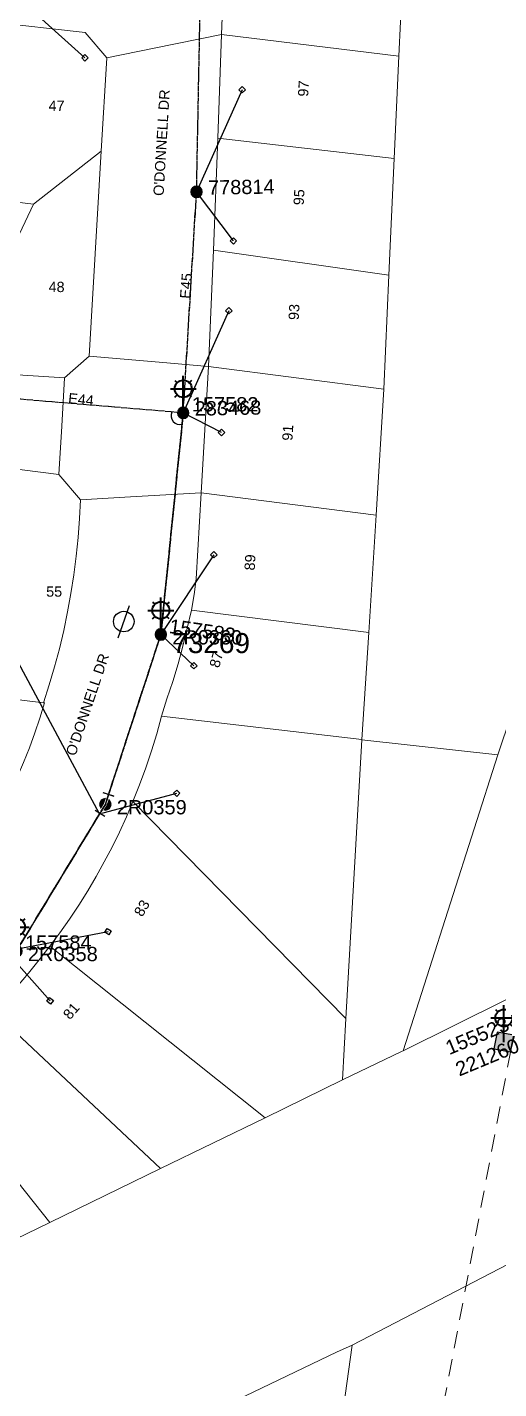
# Model space of a CAD drawing. Header units: metres. Extents: x 302407 to 305113, y 6184433 to 6187336.
# Drawn here: x 303338.3 to 303420.8, y 6186185 to 6186423.1 of the extents above; entities that cross this region are included whole.
import ezdxf
from ezdxf.enums import TextEntityAlignment as Align

# ---------------------------------------------------------------- set-up
doc = ezdxf.new("R2010")
doc.units = ezdxf.units.M
doc.linetypes.add('Cable Exist OH', pattern=[1, 1, 0])
doc.linetypes.add('Dash', pattern=[5, 3, -2])
doc.layers.get('0').update_dxf_attribs({"color": 6})
for name, color, linetype, lineweight in [('Cadastre Buildings_SP_EXT', 7, 'Continuous', 5), ('Cadastre Developer_SP_EXT', 9, 'Continuous', 5), ('Cadastre Land Parcels_SP_EXT', 7, 'Continuous', 5), ('Cadastre Roads_SP_EXT', 7, 'Continuous', 5)]:
    doc.layers.add(name, color=color, linetype=linetype, lineweight=lineweight)
for name, color, linetype in [('Equip_SP_HV_EXT', 7, 'Continuous'), ('Equip_SP_SL_EXT', 7, 'Continuous'), ('Mains_HV_EXT', 7, 'Continuous'), ('Mains_LV_EXT', 7, 'Continuous'), ('Mains_SL_EXT', 7, 'Continuous'), ('Services_SP_EXT', 7, 'Continuous'), ('SupportsOH_SP_TR_HV_LV_SL_EXT', 7, 'Continuous'), ('SupportsUG_SP_LV_SL_EXT', 7, 'Continuous')]:
    doc.layers.add(name, color=color, linetype=linetype)
doc.styles.add('COLUMN_LABEL', font='arial.ttf')
doc.styles.add('HVSW_LABEL', font='arial.ttf')
doc.styles.add('iecARIAL', font='arial.ttf', dxfattribs={"height": 2})
doc.styles.add('POLE_LABEL', font='arial.ttf')
doc.styles.get("Standard").update_dxf_attribs({"font": 'arial.ttf'})

# ---------------------------------------------------------------- blocks, each defined once
blk = doc.blocks.new('COLUMN_EXT')
blk.add_hatch(color=256).paths.add_polyline_path([(-1.49, 1.48), (-1.49, -1.49), (1.48, -1.49), (1.48, 1.48)])
blk.add_lwpolyline([(-1.49, -1.49), (1.48, -1.49), (1.48, 1.48), (-1.49, 1.48)], close=True)
for tag, height, style, flags, p in [('ASSET_NUM', 2.5, 'COLUMN_LABEL', 8, (2, 2)), ('STRUCTURE_PLANT_NUMBER', 0.2, 'POLE_LABEL', 9, (1.81, 0.03)), ('STREET_CODE', 0.2, 'COLUMN_LABEL', 9, (1.81, -0.2))]:
    blk.add_attdef(tag, text='', height=height, dxfattribs=dict(style=style, flags=flags)).set_placement(p, align=Align.MIDDLE_LEFT)
at = {"flags": 1}
blk.add_attdef('Z', (1.81, -2.35), '', height=0.2, dxfattribs=at)
at = {"flags": 9}
for tag, p in [('COLUMN_TYPE', (1.81, -0.4)), ('OWNED_BY', (1.81, -0.6)), ('STATE', (1.81, -0.8)), ('USAGE', (1.81, -1)), ('STREETNAME', (1.81, -1.6)), ('SUBURB', (1.81, -1.8)), ('LEGEND', (1.81, -1.2)), ('LOCATION', (1.81, -1.4)), ('NOTES', (1.81, -2))]:
    blk.add_attdef(tag, text='', height=0.2, dxfattribs=at).set_placement(p, align=Align.MIDDLE_LEFT)
blk = doc.blocks.new('SL_LANTERN_EXT')
at = {"lineweight": 40}
for p, q in [((-1.46, 5.68), (-1.06, 5.28)), ((0, 1.97), (0, 6.47)), ((1.46, 5.68), (1.06, 5.28)), ((-2.25, 4.22), (2.25, 4.22)), ((-1.46, 2.76), (-1.06, 3.16)), ((0, 0), (0, 2.72)), ((1.46, 2.76), (1.06, 3.16))]:
    blk.add_line(p, q, dxfattribs=at)
blk.add_circle((0, 4.22), 1.5, dxfattribs=at)
at = {"style": 'iecARIAL', "flags": 8}
blk.add_attdef('ASSET_NUM', (1.5, 1.5), '', height=2.5, dxfattribs=at)
for tag, p, height, flags in [('OPERATING_VOLTAGE', (0.98, -1.65), 0.2, 9), ('ORIENTATION', (0.98, -1.85), 0.2, 9), ('OWNED_BY', (0.98, -2.05), 0.2, 9), ('STATE', (0.98, -2.25), 0.2, 9), ('CONSTRUCTED_VOLTAGE', (0.98, -0.65), 0.2, 9), ('CONTROL_TYPE', (0.98, -0.85), 0.2, 9), ('LANTERN_PURPOSE', (0.98, -1.05), 0.2, 9), ('LANTERN_TYPE', (0.98, -1.25), 0.2, 9), ('NO_PHASES', (0.98, -1.45), 0.2, 9), ('USAGE', (0.98, -2.45), 0.2, 9), ('LNUMBER', (2.18, -3.25), 2.5, 8), ('CEXIST', (0.98, -2.65), 0.2, 9), ('CNEW', (0.98, -2.85), 0.2, 9), ('CNUMBER', (0.98, -3.05), 0.2, 9), ('CREMOVE', (0.98, -3.25), 0.2, 9), ('CREPLACE', (0.98, -3.45), 0.2, 9), ('LKINGHEIGHT', (0.98, -3.65), 0.2, 9), ('LBRACKET', (0.98, -3.85), 0.2, 9), ('LBRACKETVOCAB', (0.98, -4.05), 0.2, 9), ('LCATEGORY', (0.98, -4.25), 0.2, 9), ('LCHARGE1', (0.98, -4.45), 0.2, 9), ('LCHARGE1PERCENT', (0.98, -4.65), 0.2, 9), ('LCHARGE2', (0.98, -4.85), 0.2, 9), ('LCHARGE2PERCENT', (0.98, -5.05), 0.2, 9), ('LCHARGE3', (0.98, -5.25), 0.2, 9), ('LCHARGE3PERCENT', (0.98, -5.45), 0.2, 9), ('LEXIST', (0.98, -5.65), 0.2, 9), ('LLAMP', (0.98, -5.85), 0.2, 9), ('LLAMPVOCAB', (0.98, -6.05), 0.2, 9), ('LMAST', (0.98, -6.25), 0.2, 9), ('LMASTVOCAB', (0.98, -6.45), 0.2, 9), ('LNEW', (0.98, -6.65), 0.2, 9), ('LANTNUMBER', (0.98, -6.85), 0.2, 9), ('LOUTREACH', (0.98, -7.25), 0.2, 9), ('STREETNAME', (0.98, -9.25), 0.2, 9), ('SUBURB', (0.98, -9.45), 0.2, 1), ('LOUTREACHVOCAB', (0.98, -7.45), 0.2, 9), ('LRATECODE', (0.98, -7.65), 0.2, 9), ('LREMOVE', (0.98, -7.85), 0.2, 9), ('LREPLACE', (0.98, -8.05), 0.2, 9), ('LTYPE', (0.98, -8.25), 0.2, 9), ('LTYPEVOCAB', (0.98, -8.45), 0.2, 9), ('LEGEND', (0.98, -8.65), 0.2, 9), ('LOCATION', (0.98, -8.85), 0.2, 9), ('NOTES', (0.98, -9.05), 0.2, 9)]:
    blk.add_attdef(tag, p, '', height=height, dxfattribs=dict(flags=flags))
blk = doc.blocks.new('CCP_EXT')
at = {"flags": 9}
blk.add_attdef('NOTES', text='', height=0.2, dxfattribs=at).set_placement((0, -2), align=Align.MIDDLE_LEFT)
blk.add_wipeout([(0, 0.57), (0.57, 0), (0, -0.57), (-0.57, 0)])
blk.add_lwpolyline([(-0.57, 0), (0, 0.57), (0.57, 0), (0, -0.57), (-0.57, 0)])
at = {"flags": 1}
blk.add_attdef('Z', (0, 0), '', height=0.2, dxfattribs=at)
at = {"flags": 9}
for tag, p in [('CCP_TYPE', (0, 0)), ('CONSTRUCTED_VOLTAGE', (0, -0.2)), ('OPERATING_VOLTAGE', (0, -0.6)), ('ORIENTATION', (0, -0.8)), ('OWNED_BY', (0, -1)), ('STATE', (0, -1.8)), ('NO_PHASES', (0, -0.4)), ('USAGE', (0, -1.2)), ('LEGEND', (0, -1.4)), ('LIFE_SUPPORT', (0, -1.6))]:
    blk.add_attdef(tag, text='', height=0.2, dxfattribs=at).set_placement(p, align=Align.MIDDLE_LEFT)
blk = doc.blocks.new('POLE_EXT')
blk.add_hatch(color=256).paths.add_polyline_path([(-1, 0, 1), (1, 0, 1)])
blk.add_lwpolyline([(-1, 0, 1), (1, 0, 1)], format="xyb", close=True)
for tag, height, flags, p in [('pNumber', 2.5, 8, (-17.84, 2.07)), ('OWNED_BY', 0.2, 9, (1.35, -0.4)), ('SPECIAL_USE', 0.2, 9, (1.35, -0.8)), ('STATE', 0.2, 9, (1.35, -1)), ('cLV', 0.2, 9, (1.35, -1.4)), ('hDepth', 0.2, 9, (1.35, -1.6)), ('hDia', 0.2, 9, (1.35, -1.8)), ('cHV', 0.2, 9, (1.35, -2)), ('PARENT', 0.2, 9, (1.35, -0.6)), ('USAGE', 0.2, 9, (1.35, -1.2)), ('LBRACKET', 0.2, 9, (1.35, -2.2)), ('LExisting', 0.2, 9, (1.35, -2.4)), ('cLinedev', 0.2, 9, (1.35, -3.4)), ('pExisting', 0.2, 9, (1.35, -3.8)), ('pFooting', 0.2, 9, (1.35, -4.4)), ('pNew', 0.2, 9, (1.35, -4.6)), ('LANTNUMBER', 0.2, 9, (1.35, -2.6)), ('LOther', 0.2, 9, (1.35, -2.8)), ('LRemove', 0.2, 9, (1.35, -3)), ('LEGEND', 0.2, 9, (1.35, -3.2)), ('LOCATION', 0.2, 9, (1.35, -3.6)), ('PFNUMBER', 0.2, 9, (1.35, -4)), ('NEWPFNUMBER', 0.2, 9, (1.35, -4.2)), ('pRelocate', 0.2, 9, (1.35, -5)), ('pRemove', 0.2, 9, (1.35, -5.2)), ('pReplace', 0.2, 9, (1.35, -5.4)), ('pStay', 0.2, 9, (1.35, -5.6)), ('pType', 0.2, 9, (1.35, -5.8)), ('cspan', 0.2, 9, (1.35, -6)), ('STREETNAME', 0.2, 9, (1.35, -6.2)), ('SUBURB', 0.2, 9, (1.35, -6.4)), ('OPERATED_BY', 0.2, 9, (1.36, -7.01)), ('NOTES', 0.2, 9, (1.35, -6.6)), ('MAINTAINED_BY', 0.2, 9, (1.36, -6.81))]:
    blk.add_attdef(tag, text='', height=height, dxfattribs=dict(flags=flags)).set_placement(p, align=Align.MIDDLE_LEFT)
at = {"style": 'POLE_LABEL'}
for tag, height, flags, p in [('ASSET_NUM', 2.5, 8, (2, 2)), ('STRUCTURE_PLANT_NUMBER', 0.2, 9, (1.35, 0.03)), ('STREET_CODE', 0.2, 9, (1.35, -0.2))]:
    blk.add_attdef(tag, text='', height=height, dxfattribs=dict(at, flags=flags)).set_placement(p, align=Align.MIDDLE_LEFT)
at = {"flags": 1}
blk.add_attdef('Z', (1.35, -7.33), '', height=0.2, dxfattribs=at)
blk = doc.blocks.new('HV_ABS_CLOSED_EXT')
blk.add_line((-3, 6.87), (3, 6.87))
blk.add_circle((0, 6.87), 1.8)
at = {"style": 'HVSW_LABEL'}
for tag, height, flags, p in [('ASSET_NUM', 3.5, 8, (2, 2)), ('STREET_CODE', 0.2, 9, (0, -0.2))]:
    blk.add_attdef(tag, text='', height=height, dxfattribs=dict(at, flags=flags)).set_placement(p, align=Align.MIDDLE_LEFT)
at = {"flags": 1}
blk.add_attdef('Z', (0, 0), '', height=0.2, dxfattribs=at)
at = {"flags": 9}
for tag, p in [('ACTUAL_STATUS', (0, -0.4)), ('CONSTRUCTED_VOLTAGE', (0, -0.6)), ('OPERATING_VOLTAGE', (0, -1)), ('ORIENTATION', (0, -1.2)), ('OWNED_BY', (0, -1.4)), ('STATE', (0, -1.6)), ('SWITCH_TYPE', (0, -1.8)), ('NO_PHASES', (0, -0.8)), ('USAGE', (0, -2)), ('LEGEND', (0, -2.2)), ('LOCATION', (0, -2.4)), ('STREETNAME', (0, -2.6)), ('SUBURB', (0, -2.8)), ('NOTES', (0, -3))]:
    blk.add_attdef(tag, text='', height=0.2, dxfattribs=at).set_placement(p, align=Align.MIDDLE_LEFT)
blk = doc.blocks.new('End Shackle_EXT')
at = {"flags": 9}
blk.add_attdef('NOTES', text='', height=0.2, dxfattribs=at).set_placement((0, -1.6), align=Align.MIDDLE_LEFT)
blk.add_wipeout([(0, 0.25), (1.81, 0.25), (1.82, -0.25), (0, -0.25)])
blk.add_line((1.81, -1), (1.81, 1))
at = {"flags": 1}
blk.add_attdef('Z', (0, 0), '', height=0.2, dxfattribs=at)
at = {"flags": 9}
for tag, p in [('CONNECTOR_TYPE', (0, 0)), ('CONSTRUCTED_VOLTAGE', (0, -0.2)), ('OPERATING_VOLTAGE', (0, -0.6)), ('ORIENTATION', (0, -0.8)), ('OWNED_BY', (0, -1)), ('STATE', (0, -1.2)), ('NO_PHASES', (0, -0.4)), ('USAGE', (0, -1.4))]:
    blk.add_attdef(tag, text='', height=0.2, dxfattribs=at).set_placement(p, align=Align.MIDDLE_LEFT)

msp = doc.modelspace()

# ---------------------------------------------------------------- linework, layer by layer
at = {"layer": 'Cadastre Land Parcels_SP_EXT', "linetype": 'Continuous'}
for points in [[(303444.34, 6186470.4), (303424.85, 6186540.02), (303408.08, 6186514.54), (303407.99, 6186512.91), (303407.11, 6186496.17), (303405.77, 6186470.7), (303405.05, 6186454.26), (303404.2, 6186436.31), (303403.35, 6186418.05), (303402.53, 6186400.17), (303401.62, 6186379.79), (303400.71, 6186359.81), (303399.38, 6186337.8), (303398.1, 6186317.29), (303396.87, 6186298.55), (303396.87, 6186298.49), (303420.64, 6186295.85), (303420.71, 6186296.07), (303442.66, 6186361.25), (303465.5, 6186414.31), (303469.75, 6186424.17), (303450.77, 6186447.43), (303444.34, 6186470.4)], [(303404.2, 6186436.31), (303373, 6186440.03), (303372.34, 6186421.87), (303403.35, 6186418.05), (303404.2, 6186436.31)], [(303348.45, 6186422.19), (303331.81, 6186424.07), (303329.21, 6186393.41), (303339.44, 6186392.2), (303351.26, 6186401.44), (303352.24, 6186417.76), (303348.45, 6186422.19)], [(303403.35, 6186418.05), (303372.34, 6186421.87), (303371.68, 6186403.74), (303402.53, 6186400.17), (303403.35, 6186418.05)], [(303402.53, 6186400.17), (303371.68, 6186403.74), (303370.92, 6186384.12), (303401.62, 6186379.79), (303402.53, 6186400.17)], [(303349.17, 6186365.59), (303351.26, 6186401.44), (303339.44, 6186392.2), (303325.61, 6186363.02), (303344.84, 6186361.8), (303349.17, 6186365.59)], [(303329.21, 6186393.41), (303321, 6186394.42), (303307.48, 6186365.17), (303325.61, 6186363.02), (303339.44, 6186392.2), (303329.21, 6186393.41)], [(303401.62, 6186379.79), (303370.92, 6186384.12), (303370.02, 6186363.79), (303400.71, 6186359.81), (303401.62, 6186379.79)], [(303400.71, 6186359.81), (303370.02, 6186363.79), (303368.78, 6186341.68), (303399.38, 6186337.8), (303400.71, 6186359.81)], [(303343.88, 6186344.92), (303331.43, 6186346.48), (303321.5, 6186307.37), (303327.34, 6186306.67), (303341.17, 6186304.98), (303342.18, 6186308.09), (303343.1, 6186311.25), (303343.95, 6186314.44), (303344.71, 6186317.64), (303345.38, 6186320.87), (303345.98, 6186324.11), (303346.49, 6186327.37), (303346.91, 6186330.64), (303347.25, 6186333.91), (303347.5, 6186337.2), (303347.67, 6186340.49), (303343.88, 6186344.92)], [(303399.38, 6186337.8), (303368.78, 6186341.68), (303367.87, 6186326.66), (303367.53, 6186323.89), (303367.08, 6186321.15), (303398.1, 6186317.29), (303399.38, 6186337.8)], [(303398.1, 6186317.29), (303367.08, 6186321.15), (303366.34, 6186318.02), (303365.57, 6186314.9), (303364.72, 6186311.8), (303363.79, 6186308.72), (303362.78, 6186305.67), (303361.81, 6186302.62), (303396.87, 6186298.55), (303398.1, 6186317.29)], [(303341.17, 6186304.98), (303327.34, 6186306.67), (303310.19, 6186273.22), (303318.86, 6186269.6), (303323.64, 6186270.79), (303325.33, 6186272.98), (303326.97, 6186275.21), (303328.54, 6186277.49), (303330.04, 6186279.81), (303331.48, 6186282.17), (303332.86, 6186284.57), (303334.17, 6186287.01), (303335.41, 6186289.48), (303336.58, 6186291.99), (303337.68, 6186294.52), (303338.71, 6186297.09), (303339.67, 6186299.69), (303340.56, 6186302.31), (303341.37, 6186304.95), (303341.17, 6186304.98)], [(303420.64, 6186295.85), (303396.87, 6186298.49), (303394.1, 6186249.75), (303393.51, 6186239.01), (303403.82, 6186243.97), (303404.08, 6186244.1), (303420.64, 6186295.85)], [(303394.1, 6186249.75), (303356.82, 6186287.68), (303355.68, 6186285.01), (303354.46, 6186282.35), (303353.17, 6186279.73), (303351.82, 6186277.14), (303350.4, 6186274.58), (303348.91, 6186272.06), (303347.36, 6186269.59), (303345.74, 6186267.15), (303344.06, 6186264.75), (303342.31, 6186262.39), (303379.97, 6186232.4), (303393.51, 6186239.01), (303394.1, 6186249.75)], [(303379.97, 6186232.4), (303342.31, 6186262.39), (303340.45, 6186260.02), (303338.53, 6186257.67), (303336.55, 6186255.37), (303334.53, 6186253.11), (303332.45, 6186250.89), (303361.62, 6186223.5), (303379.97, 6186232.4)], [(303361.62, 6186223.5), (303332.45, 6186250.89), (303330.32, 6186248.71), (303328.12, 6186246.57), (303325.85, 6186244.51), (303323.53, 6186242.51), (303321.16, 6186240.58), (303342.31, 6186214.09), (303361.62, 6186223.5)], [(303322.16, 6186204.31), (303342.31, 6186214.09), (303321.16, 6186240.58), (303318.52, 6186238.54), (303315.82, 6186236.58), (303313.08, 6186234.7), (303310.28, 6186232.9), (303307.44, 6186231.15), (303322.16, 6186204.31)]]:
    msp.add_lwpolyline(points, close=True, dxfattribs=at)
for points in [[(303449.31, 6186266.54), (303404.08, 6186244.1), (303403.82, 6186243.97), (303393.51, 6186239.01), (303379.97, 6186232.4), (303361.62, 6186223.5), (303342.31, 6186214.09), (303322.16, 6186204.31), (303302.98, 6186194.97), (303286.57, 6186187.02), (303270.22, 6186179.08), (303253.6, 6186170.98), (303237.1, 6186162.95), (303220.7, 6186154.97), (303204.12, 6186146.9), (303188.4, 6186139.25), (303172.46, 6186131.49)], [(303043.68, 6186024.22), (303168.02, 6186083.78), (303392.46, 6186191.37), (303395.16, 6186192.62), (303454.25, 6186223.3)], [(303356.91, 6185917.44), (303395.16, 6186192.62), (303392.46, 6186191.37), (303168.03, 6186083.78), (303043.68, 6186024.22)]]:
    msp.add_lwpolyline(points, dxfattribs=at)
at = {"layer": 'Cadastre Roads_SP_EXT', "linetype": 'Continuous'}
msp.add_lwpolyline([(303449.31, 6186266.54), (303461.55, 6186272.61), (303491.75, 6186287.61), (303613.86, 6186346.65), (303652.86, 6186365.51), (303642.15, 6186402.49), (303641.91, 6186403.31), (303631.94, 6186457.03), (303649.74, 6186498.2), (303714.02, 6186596.4), (303635.77, 6186686.71), (303534.11, 6186539.4), (303532.4, 6186536.51), (303522.2, 6186519.25), (303512.52, 6186502.85), (303479.98, 6186447.98), (303469.75, 6186424.17), (303465.5, 6186414.31), (303442.66, 6186361.25), (303420.71, 6186296.07), (303420.64, 6186295.85), (303404.08, 6186244.1), (303449.31, 6186266.54)], close=True, dxfattribs=at)
for points in [[(303175.2, 6186365.81), (303190.46, 6186363.98), (303205.81, 6186362.11), (303221.25, 6186360.21), (303236.58, 6186358.4), (303250.91, 6186356.59), (303266.17, 6186354.68), (303281.52, 6186352.77), (303296.84, 6186350.88), (303312.31, 6186348.9), (303331.43, 6186346.48), (303343.88, 6186344.92), (303344.36, 6186353.37), (303344.84, 6186361.8), (303325.61, 6186363.02), (303307.48, 6186365.17), (303289.13, 6186367.41), (303270.97, 6186369.64), (303252.52, 6186371.89), (303235.07, 6186374.03), (303216.62, 6186376.28), (303198.38, 6186378.52), (303180.31, 6186380.75), (303161.97, 6186382.99)], [(303415.01, 6185697.73), (303487.17, 6186239.28), (303457.92, 6186225.09), (303454.25, 6186223.3), (303395.16, 6186192.62), (303356.92, 6185917.44)]]:
    msp.add_lwpolyline(points, dxfattribs=at)
at = {"layer": 'Mains_HV_EXT', "linetype": 'Cable Exist OH'}
for points in [[(303365.63, 6186355.68), (303367.96, 6186394.22), (303367.96, 6186394.34), (303368.74, 6186434.63)], [(303365.63, 6186355.68), (303325.04, 6186359.08)], [(303361.71, 6186316.92), (303365.63, 6186355.68)]]:
    msp.add_lwpolyline(points, dxfattribs=at)
at = {"layer": 'Mains_LV_EXT', "linetype": 'Cable Exist OH'}
for points in [[(303367.96, 6186394.34), (303368.74, 6186434.63)], [(303365.63, 6186355.68), (303367.96, 6186394.34)], [(303365.63, 6186355.68), (303325.04, 6186359.08)], [(303365.63, 6186355.68), (303361.71, 6186316.92)]]:
    msp.add_lwpolyline(points, dxfattribs=at)
at = {"layer": 'Mains_LV_EXT', "linetype": 'Continuous'}
msp.add_lwpolyline([(303363.63, 6186355.81, 0.621305), (303365.43, 6186353.69)], format="xyb", dxfattribs=at)
at = {"layer": 'Mains_SL_EXT', "linetype": 'Cable Exist OH'}
for points in [[(303365.63, 6186355.68), (303367.96, 6186394.34), (303368.74, 6186434.63)], [(303361.71, 6186316.92), (303365.63, 6186355.68)]]:
    msp.add_lwpolyline(points, dxfattribs=at)
at = {"layer": 'Services_SP_EXT'}
msp.add_lwpolyline([(303351, 6186285.55), (303336.79, 6186311.95)], dxfattribs=at)

# ---------------------------------------------------------------- block references
at = {"layer": 'Equip_SP_HV_EXT'}
ref = msp.add_blockref('HV_ABS_CLOSED_EXT', (303361.71, 6186316.92), dxfattribs=dict(at, rotation=70.80848890999309))
ref.add_attrib('ASSET_NUM', '73269', dxfattribs={"layer": '0', "height": 3.5, "style": 'HVSW_LABEL'}).set_placement((303363.71, 6186317.17), align=Align.TOP_LEFT)
at = {"layer": 'Equip_SP_SL_EXT'}
ref = msp.add_blockref('SL_LANTERN_EXT', (303365.63, 6186355.68), dxfattribs=at)
ref.add_attrib('ASSET_NUM', '157582', dxfattribs={"layer": '0', "height": 2.5, "rotation": 0.0357, "style": 'iecARIAL'}).set_placement((303367.13, 6186357.18), align=Align.MIDDLE_LEFT)
ref = msp.add_blockref('SL_LANTERN_EXT', (303361.71, 6186316.92), dxfattribs=at)
ref.add_attrib('ASSET_NUM', '157583', dxfattribs={"layer": '0', "height": 2.5, "rotation": 351.7662, "style": 'iecARIAL'}).set_placement((303363.21, 6186318.42), align=Align.MIDDLE_LEFT)
ref = msp.add_blockref('SL_LANTERN_EXT', (303336.44, 6186261.53), dxfattribs=at)
ref.add_attrib('ASSET_NUM', '157584', dxfattribs={"layer": '0', "height": 2.5, "style": 'iecARIAL'}).set_placement((303337.94, 6186263.03), align=Align.MIDDLE_LEFT)
ref = msp.add_blockref('SL_LANTERN_EXT', (303421.71, 6186245.63), dxfattribs=at)
ref.add_attrib('ASSET_NUM', '155523', dxfattribs={"layer": '0', "height": 2.5, "rotation": 22.6519, "style": 'iecARIAL'}).set_placement((303423.21, 6186247.13), align=Align.BOTTOM_RIGHT)
at = {"layer": 'SupportsOH_SP_TR_HV_LV_SL_EXT'}
ref = msp.add_blockref('POLE_EXT', (303367.96, 6186394.34), dxfattribs=at)
ref.add_attrib('ASSET_NUM', '778814', dxfattribs={"layer": '0', "height": 2.5, "rotation": 1, "style": 'POLE_LABEL'}).set_placement((303369.96, 6186395.09), align=Align.MIDDLE_LEFT)
ref = msp.add_blockref('POLE_EXT', (303365.63, 6186355.68), dxfattribs=at)
ref.add_attrib('ASSET_NUM', '283468', dxfattribs={"layer": '0', "height": 2.5, "rotation": 1, "style": 'POLE_LABEL'}).set_placement((303367.63, 6186356.44), align=Align.MIDDLE_LEFT)
ref = msp.add_blockref('POLE_EXT', (303361.71, 6186316.92), dxfattribs=at)
ref.add_attrib('ASSET_NUM', '2R0360', dxfattribs={"layer": '0', "height": 2.5, "style": 'POLE_LABEL'}).set_placement((303363.71, 6186317.67), align=Align.TOP_LEFT)
ref = msp.add_blockref('POLE_EXT', (303336.44, 6186261.53), dxfattribs=at)
ref.add_attrib('ASSET_NUM', '2R0358', dxfattribs={"layer": '0', "height": 2.5, "style": 'POLE_LABEL'}).set_placement((303338.44, 6186262.28), align=Align.TOP_LEFT)
at = {"layer": 'SupportsUG_SP_LV_SL_EXT'}
ref = msp.add_blockref('COLUMN_EXT', (303421.71, 6186245.63), dxfattribs=dict(at, rotation=258.9334370898821))
ref.add_attrib('ASSET_NUM', '221260', dxfattribs={"layer": '0', "height": 2.5, "rotation": 22.6519, "style": 'COLUMN_LABEL'}).set_placement((303423.71, 6186246.38), align=Align.TOP_RIGHT)

# ---------------------------------------------------------------- texts
at = {"layer": 'Cadastre Land Parcels_SP_EXT'}
for s, rotation, p in [('97', 86.6847, (303387.48, 6186410.96)), ('95', 86.5243, (303386.69, 6186391.96)), ('93', 86.5792, (303385.82, 6186371.88)), ('91', 86.4932, (303384.72, 6186350.77)), ('89', 86.5374, (303378.12, 6186328.08)), ('87', 74.6414, (303371.9, 6186310.97)), ('83', 59.4268, (303358.45, 6186267.4)), ('81', 49.3413, (303345.8, 6186249.42))]:
    msp.add_text(s, height=1.8, rotation=rotation, dxfattribs=at).set_placement(p)
for s, p in [('47', (303342.07, 6186408.51)), ('48', (303342.07, 6186376.81)), ('55', (303341.65, 6186323.53))]:
    msp.add_text(s, height=1.8, dxfattribs=at).set_placement(p)
at = {"layer": 'Cadastre Roads_SP_EXT'}
for rotation, p in [(86.6116, (303362.18, 6186393.59)), (71.3868, (303346.74, 6186295.55))]:
    msp.add_text("O'DONNELL DR", height=1.8, rotation=rotation, dxfattribs=at).set_placement(p)
at = {"layer": 'Mains_LV_EXT'}
for s, rotation, p in [('E45', 85.4492, (303366.83, 6186375.6)), ('E44', 354.0833, (303345.43, 6186357.38))]:
    msp.add_text(s, height=1.8, rotation=rotation, dxfattribs=at).set_placement(p)

# ---------------------------------------------------------------- next in the draw order: block references
at = {"layer": 'Services_SP_EXT'}
for p in [(303348.44, 6186417.79), (303375.93, 6186412.21), (303374.4, 6186385.76), (303373.61, 6186373.56), (303372.33, 6186352.26), (303370.97, 6186330.88), (303367.49, 6186311.46), (303364.49, 6186289.14)]:
    msp.add_blockref('CCP_EXT', p, dxfattribs=at)
for p, rotation in [((303352.47, 6186264.95), 12.65255649019801), ((303342.34, 6186252.84), 8.365886138298356)]:
    msp.add_blockref('CCP_EXT', p, dxfattribs=dict(at, rotation=rotation))

# ---------------------------------------------------------------- next in the draw order: linework, layer by layer
at = {"layer": 'Cadastre Buildings_SP_EXT', "linetype": 'Continuous'}
msp.add_lwpolyline([(303396.87, 6186298.55), (303361.81, 6186302.62), (303361, 6186299.57), (303360.08, 6186296.56), (303359.08, 6186293.58), (303357.99, 6186290.62), (303356.82, 6186287.68), (303394.1, 6186249.75), (303396.87, 6186298.49), (303396.87, 6186298.55)], close=True, dxfattribs=at)
at = {"layer": 'Cadastre Developer_SP_EXT', "linetype": 'Dash'}
msp.add_lwpolyline([(303540.42, 6186543.56), (303491.48, 6186444.18), (303471.28, 6186399.4), (303453.19, 6186348.8), (303436.48, 6186295.04), (303422.92, 6186244.18), (303411.3, 6186182.91), (303367.1, 6185875.95), (303347.76, 6185817.09), (303327.88, 6185695.76)], dxfattribs=at)
at = {"layer": 'Cadastre Roads_SP_EXT', "linetype": 'Continuous'}
msp.add_lwpolyline([(303371.68, 6186403.74), (303372.34, 6186421.87), (303360.56, 6186419.47), (303352.24, 6186417.76), (303351.26, 6186401.44), (303349.17, 6186365.59), (303361.41, 6186364.53), (303370.02, 6186363.79), (303370.92, 6186384.12), (303371.68, 6186403.74)], close=True, dxfattribs=at)
msp.add_lwpolyline([(303336.55, 6186255.37), (303338.53, 6186257.67), (303340.45, 6186260.02), (303342.31, 6186262.39), (303344.06, 6186264.75), (303345.74, 6186267.15), (303347.36, 6186269.59), (303348.91, 6186272.06), (303350.4, 6186274.58), (303351.82, 6186277.14), (303353.17, 6186279.73), (303354.46, 6186282.35), (303355.68, 6186285.01), (303356.82, 6186287.68), (303357.99, 6186290.62), (303359.08, 6186293.58), (303360.08, 6186296.56), (303361, 6186299.57), (303361.81, 6186302.62), (303362.78, 6186305.67), (303363.79, 6186308.72), (303364.72, 6186311.8), (303365.57, 6186314.9), (303366.34, 6186318.02), (303367.08, 6186321.15), (303367.08, 6186321.15), (303367.53, 6186323.89), (303367.87, 6186326.66), (303368.78, 6186341.68), (303356.38, 6186340.98), (303347.67, 6186340.49), (303347.5, 6186337.2), (303347.25, 6186333.91), (303346.91, 6186330.64), (303346.49, 6186327.37), (303345.98, 6186324.11), (303345.38, 6186320.87), (303344.71, 6186317.64), (303343.95, 6186314.44), (303343.1, 6186311.25), (303342.18, 6186308.09), (303341.17, 6186304.98), (303341.37, 6186304.95), (303340.56, 6186302.31), (303339.67, 6186299.69), (303338.71, 6186297.09), (303337.68, 6186294.52)], dxfattribs=at)
at = {"layer": 'Services_SP_EXT'}
for points in [[(303348.44, 6186417.79), (303324.01, 6186439.7)], [(303375.93, 6186412.21), (303367.96, 6186394.34)], [(303374.4, 6186385.76), (303367.96, 6186394.34)], [(303373.61, 6186373.56), (303365.63, 6186355.68)], [(303372.33, 6186352.26), (303365.63, 6186355.68)], [(303370.97, 6186330.88), (303361.71, 6186316.92)], [(303367.49, 6186311.46), (303361.71, 6186316.92)], [(303351, 6186285.55), (303364.49, 6186289.14)], [(303334.74, 6186261.57), (303352.47, 6186264.95)], [(303334.59, 6186261.57), (303342.34, 6186252.84)]]:
    msp.add_lwpolyline(points, dxfattribs=at)

# ---------------------------------------------------------------- next in the draw order: block references
at = {"layer": 'SupportsOH_SP_TR_HV_LV_SL_EXT'}
ref = msp.add_blockref('POLE_EXT', (303352, 6186287.21), dxfattribs=at)
ref.add_attrib('ASSET_NUM', '2R0359', dxfattribs={"layer": '0', "height": 2.5, "style": 'POLE_LABEL'}).set_placement((303354, 6186287.96), align=Align.TOP_LEFT)

# ---------------------------------------------------------------- next in the draw order: block references
at = {"layer": 'Mains_LV_EXT', "rotation": 71.89100342274023}
msp.add_blockref('End Shackle_EXT', (303352, 6186287.21), dxfattribs=at)

# ---------------------------------------------------------------- next in the draw order: block references
at = {"layer": 'Mains_LV_EXT', "rotation": 238.7660055375836}
msp.add_blockref('End Shackle_EXT', (303352, 6186287.21), dxfattribs=at)

# ---------------------------------------------------------------- next in the draw order: block references
at = {"layer": 'Mains_SL_EXT', "rotation": 70.80868899049284}
msp.add_blockref('End Shackle_EXT', (303352, 6186287.21), dxfattribs=at)

# ---------------------------------------------------------------- next in the draw order: linework, layer by layer
at = {"layer": 'Mains_HV_EXT', "linetype": 'Cable Exist OH'}
msp.add_lwpolyline([(303336.44, 6186261.53), (303352, 6186287.21), (303361.71, 6186316.92)], dxfattribs=at)
at = {"layer": 'Mains_LV_EXT', "linetype": 'Cable Exist OH'}
for points in [[(303361.71, 6186316.92), (303352, 6186287.21)], [(303352, 6186287.21), (303336.44, 6186261.53), (303305.7, 6186234.83)]]:
    msp.add_lwpolyline(points, dxfattribs=at)
at = {"layer": 'Mains_SL_EXT', "linetype": 'Cable Exist OH'}
msp.add_lwpolyline([(303361.71, 6186316.92), (303352, 6186287.21)], dxfattribs=at)

doc.saveas('drawing.dxf')
